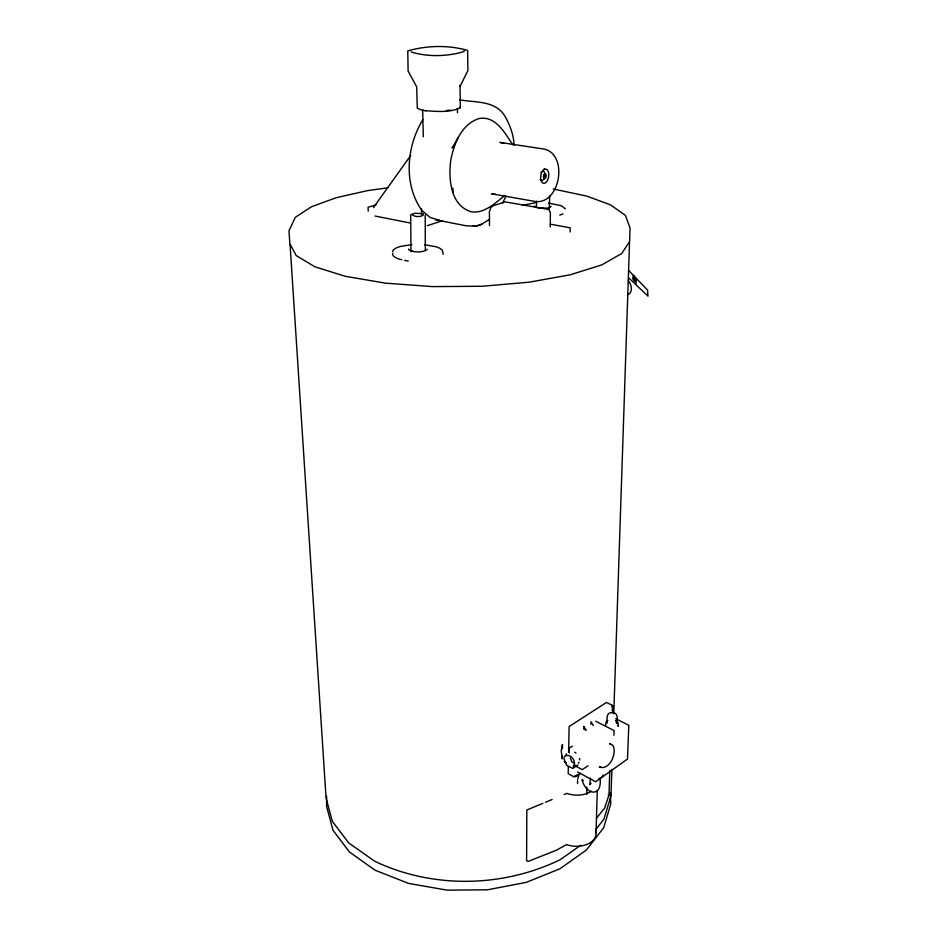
<?xml version="1.0" encoding="UTF-8"?>
<svg xmlns="http://www.w3.org/2000/svg" width="937" height="937" viewBox="0 0 937 937"><rect width="100%" height="100%" fill="white"/><g stroke="black" fill="none" stroke-linecap="round" stroke-linejoin="round"><path stroke-width="1.41" d="M550.265 226.977L550.382 212.922L548.93 209.619M570.118 231.954L570.188 227.843L550.195 224.13M562.294 755.983L562.247 758.876L561.216 750.408L562.481 744.423L562.411 748.757M568.349 766.56L568.22 773.704L574.158 776.949L577.731 774.512M568.618 752.282L569.099 726.573L606.508 702.434L612.517 705.397L612.329 711.195M569.169 752.997L569.263 748.159L572.366 746.11M544.444 176.367L544.338 174.177A2.471 1.359 -80.7 0 0 543.741 178.171A2.471 1.359 -80.7 0 0 546.025 177.034A2.471 1.359 -80.7 0 0 545.053 173.814L544.83 176.261M577.543 783.519L577.602 780.638M586.691 794.353L586.867 787.162M590.907 724.406L590.978 721.759L593.332 725.648M590.404 778.085L589.806 784.784L591.083 783.215M596.037 833.262L597.267 790.523M600.113 778.823C602.034 797.41 586.058 795.361 581.982 779.619L583.423 780.638M536.397 207.03L536.573 201.186M605.618 725.449L606.028 721.912L607.844 720.436M596.471 818.224L604.634 808.116L608.98 794.939L609.776 770.636M612.857 712.87L613.056 707.048L611.849 706.451M611.908 769.371L610.947 795.97L603.967 819.055L595.838 829.468M613.77 713.795L629.523 242.531M613.911 735.276L614.075 730.555L595.745 721.244M549.726 195.564L549.269 208.705A6.465 1.71 1.6 0 0 548.274 207.827M635.965 283.911L636.34 279.027M464.073 50.539L464.014 51.57C447.371 56.583 427.74 57.122 411.132 51.945M577.672 779.256L579.054 774.231M326.603 796.333L326.626 806.511L332.998 830.241L349.372 851.967L375.163 870.25L408.637 883.415L447.148 890.15L487.498 889.799L526.243 882.385L560.021 868.716L586.375 850.035L603.686 827.734L610.737 804.098L610.444 792.503M551.003 206.281L550.16 207.37M607.457 722.357L607.27 723.048C606.778 718.96 606.274 711.78 612.353 712.694C618.455 712.389 617.436 719.452 616.71 723.528L616.124 722.146M603.194 774.911L601.917 777.195L598.884 778.729M290.072 244.592L326.076 798.101L332.342 821.374L348.716 842.949L374.73 861.255C432.648 888.862 502.736 887.667 560.279 859.639L580.717 845.279M512.75 144.696C504.961 133.277 495.755 115.497 479.088 118.53C461.519 124.141 453.965 143.584 450.779 160.204C448.308 178.498 450.264 205.578 471.288 211.797C484.593 213.859 495.322 202.732 505.09 195.388M423.407 215.006C420.69 217.15 415.232 217.103 412.526 214.96M427.155 249.219L426.815 249.921C421.474 252.674 414.084 252.709 408.825 249.769L408.567 249.055M502.642 202.978L505.933 196.348M392.908 253.154L392.568 253.775A25.311 7.449 0.2 0 0 399.478 259.174L401.856 259.748M392.544 251.538L393.622 249.64L396.328 247.895L400.462 246.419L411.823 244.639M452.208 148.034L458.439 136.989M422.845 119.69C406.482 146.395 403.226 184.202 421.966 210.602M563.957 757.658L566.604 753.805M373.465 207.545L410.769 155.39M578.41 763.081L579.148 762.32M489.219 219.539L480.892 224.693L476.394 226.028L481.958 224.13M425.749 110.765L421.345 110.004L417.27 108.118L416.696 86.848L408.099 71.083L407.782 50.926C426.733 45.351 448.624 44.929 467.61 50.399L467.914 70.544L460.032 86.438L460.02 85.466L460.348 107.708C449.701 112.909 436.841 111.398 425.316 110.718M580.495 773.423L575.716 776.691L574.522 776.035M587.932 765.787L582.252 769.664L575.025 765.763M577.942 764.932L572.776 768.434L566.744 765.377L563.945 758.747M575.306 765.178L573.233 766.571C576.993 762.495 571.429 753.793 566.147 755.667M412.093 250.624L410.968 251.655L410.711 214.866L414.622 213.238L423.301 213.683M591.352 791.215C584.184 795.935 574.791 796.122 566.826 793.405L564.168 794.517M542.828 803.36L526.828 810.001L526.606 860.716L528.093 861.443L556.332 850.246L566.452 844.624A20.438 13.13 2.7 0 0 587.921 843.979A20.438 13.13 2.7 0 0 595.686 831.271M545.498 802.259L552.162 799.495M559.752 215.135L563.043 213.894M522.296 205.379L535.425 202.743M427.389 225.676L442.615 220.675M628.2 294.534C633.154 292.203 631.561 284.192 628.329 280.854M375.995 204.863L368.065 207.241L368.229 211.153M542.101 171.389L542.136 171.377A4.708 2.6 -80.7 0 1 545.041 174.528M387.918 187.81L367.726 190.574L336.219 197.719L311.412 206.772L295.284 217.372L288.994 230.736L289.849 243.679L296.244 255.625L314.937 266.822L345.366 276.321L385.611 283.161L432.484 286.605L481.841 286.277L529.147 282.189L570.211 274.799L601.765 264.902L621.805 253.447L629.641 241.43L630.015 227.832L625.424 215.405L610.409 204.828L586.749 196.091L553.322 189.005M446.293 110.554L450.334 110.109M547.302 208.166L537.077 207.709M601.097 767.122L599.293 767.04C609.378 770.764 617.401 753.477 612.88 745.442L609.6 743.568L611.029 744.493M548.438 203.024L561.439 205.765L565.316 208.81M424.73 244.756L435.869 246.724L439.828 248.27L442.323 250.05L443.178 254.208M459.54 99.837C475.036 102.625 494.619 100.318 504.457 115.427C509.892 124.516 513.617 134.752 514.155 145.376M439.441 220.453L435.799 219.89L466.298 225.805L475.984 226.157L473.22 225.618M495.38 194.404L491.492 193.772L535.285 201.49C560.221 204.688 568.607 154.652 544.233 149.088L499.96 142.412L503.848 143.244M548.192 209.361L505.078 201.877L492.721 205.953L490.683 207.756L489.419 211.797L489.489 225.571M375.034 216.037L410.429 223.041M439.418 220.336L430.165 217.454L422.692 211.2M608.242 794.611L608.98 794.939M615.761 718.738L628.809 725.261L627.497 759.029L595.663 781.763L577.532 771.936M574.334 763.116L571.921 761.898L570.246 757.939M615.468 720.436L618.162 722.814L618.186 726.386L618.069 725.449M565.995 762.659L564.191 761.687L565.679 762.507M535.648 207.229L534.289 206.117M574.709 752.235L575.974 753.008M628.762 277.961L648.006 296.139L647.526 290.072L629.125 270.945M633.33 276.825L633.845 277.481M634.431 280.222L633.26 278.523L635.356 281.405L633.248 278.968L634.408 280.702C630.636 276.813 638.179 285.117 634.021 279.999M579.511 758.443L579.722 759.93M422.634 109.559L423.325 136.802M421.439 208.506L421.603 214.339M452.911 188.091L452.981 192.378M460.336 106.666L460.348 107.708M457.397 108.505L457.467 112.791M425.211 215.1L425.304 250.472M544.432 178.077A4.708 2.6 -80.7 0 1 540.192 179.248M540.836 172.642A4.708 2.6 -80.7 0 1 541.457 171.869M454.293 146.933A17.299 3.584 -0.7 0 1 452.196 147.414M408.274 260.978A25.311 7.449 0.2 0 1 404.679 260.427M583.833 726.421L583.763 729.08L586.199 730.321L583.833 726.421M635.38 280.725L633.283 277.949L635.38 280.725M635.427 279.577L633.295 277.633L633.365 276.075L635.497 278.207L633.389 275.501L635.45 279.015L633.834 277.739L635.427 279.577M634.595 279.519L633.822 278.722L634.595 279.519M544.409 168.637L544.374 169.41A7.18 3.959 -80.7 0 0 541.199 180.935A7.18 3.959 -80.7 0 0 548.063 179.096A7.18 3.959 -80.7 0 0 545.439 169.117L544.526 169.363L544.409 168.637"/></g></svg>
